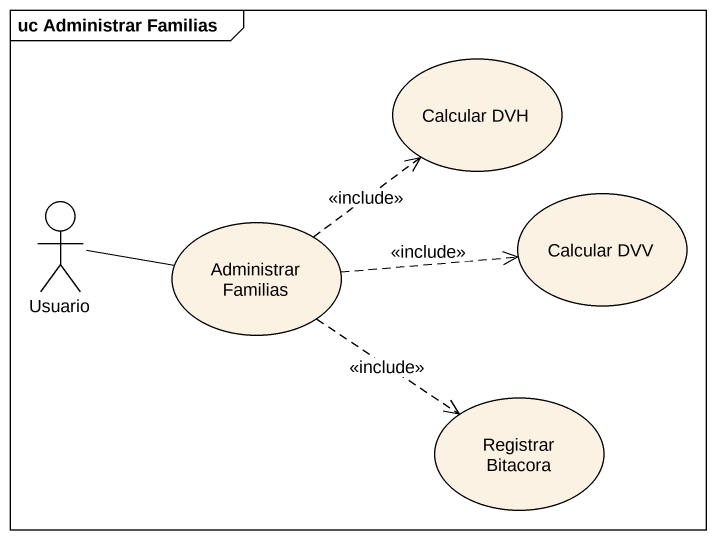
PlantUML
@startuml
mainframe uc Administrar Familias
usecase "Calcular DVH" as Calcular_DVH
actor Usuario
usecase "Calcular DVV" as Calcular_DVV
usecase "Administrar Familias" as Administrar_Familias
usecase "Registrar Bitacora" as Registrar_Bitacora
Usuario -right- Administrar_Familias
Administrar_Familias .up.> Calcular_DVH : <<include>>
Administrar_Familias .right.> Calcular_DVV : <<include>>
Administrar_Familias ..> Registrar_Bitacora : <<include>>
@enduml
